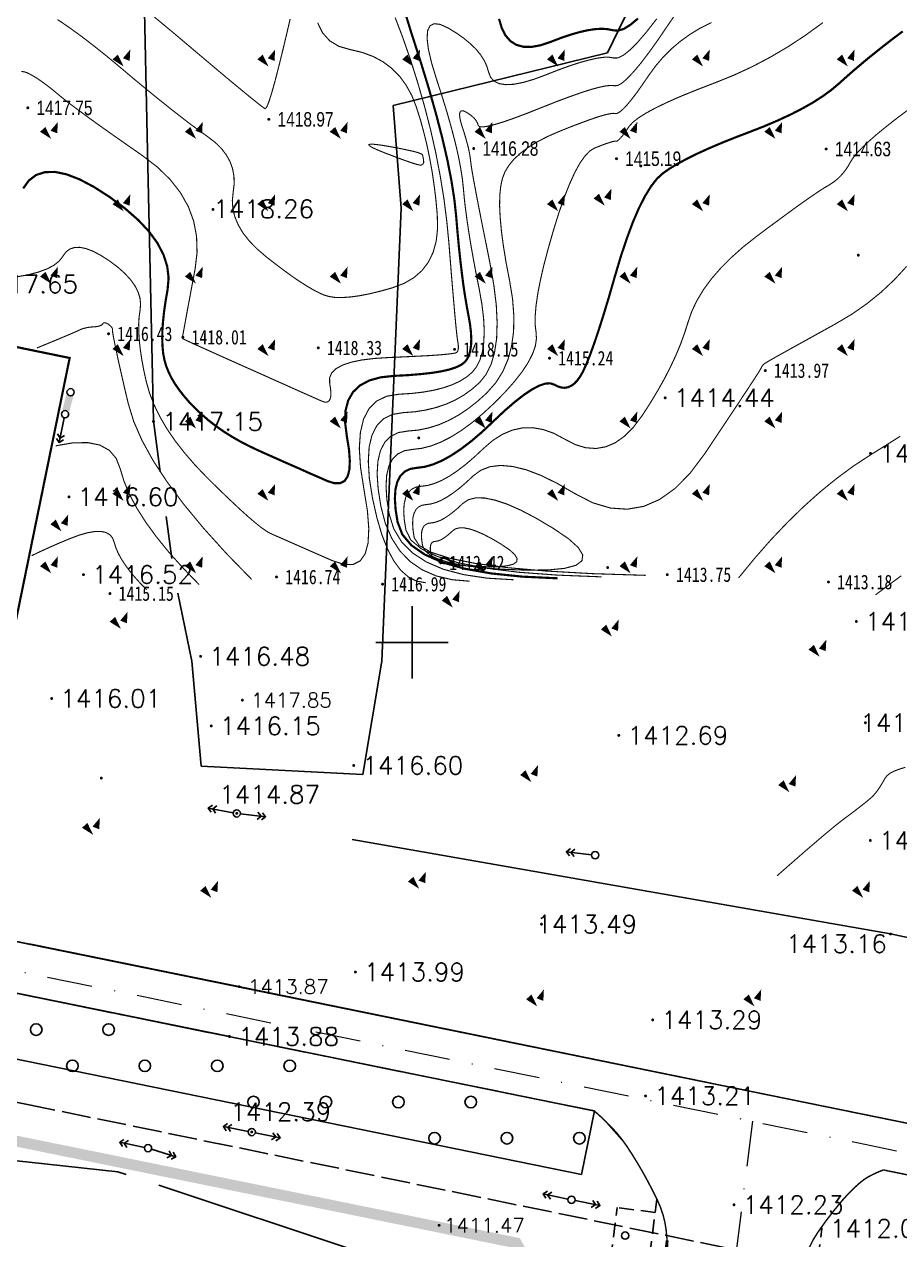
# Model space of a CAD drawing. Extents: x 496261 to 1768172, y 3738341 to 4579341.
# Drawn here: x 497146.5 to 497267.3, y 4379517.5 to 4379685.4 of the extents above; entities that cross this region are included whole.
import ezdxf
from ezdxf.enums import TextEntityAlignment as Align

# ---------------------------------------------------------------- set-up
doc = ezdxf.new("R2010")
doc.units = 0
doc.header["$MEASUREMENT"] = 0
for name, pattern in [('ACAD_ISO05W100', [34, 24, -3, 0.5, -3, 0.5, -3]), ('DASHDOT2', [0.5, 0.25, -0.125, 0, -0.125]), ('DIVIDE', [1.25, 0.5, -0.25, 0, -0.25, 0, -0.25]), ('X1', [5, 4, -1]), ('X5', [3, 2, -1])]:
    doc.linetypes.add(name, pattern=pattern)
doc.layers.get('0').update_dxf_attribs({"color": 8, "linetype": 'CONTINUOUS'})
for name, color, linetype in [('DGX', 8, 'CONTINUOUS'), ('DLSS', 8, 'CONTINUOUS'), ('DMTZ', 8, 'CONTINUOUS'), ('GCD', 8, 'CONTINUOUS'), ('GXYZ', 8, 'CONTINUOUS'), ('JMD', 8, 'CONTINUOUS'), ('lgcd', 8, 'CONTINUOUS'), ('TK', 8, 'CONTINUOUS'), ('ZBTZ', 8, 'CONTINUOUS'), ('用地红线', 1, 'DIVIDE')]:
    doc.layers.add(name, color=color, linetype=linetype)
doc.layers.add('道路红线', color=1, linetype='CONTINUOUS', lineweight=0)
doc.styles.add('HZ', font='', dxfattribs={"width": 0.8})
doc.styles.get("Standard").update_dxf_attribs({"font": 'rs.shx', "bigfont": 'hztxt.shx'})
doc.styles.add('SZTH', font='', dxfattribs={"width": 0.8, "height": 3})
doc.styles.get('HZ').set_extended_font_data('SimSun')
doc.styles.get('SZTH').set_extended_font_data('FZZhongDengXian-Z07S')
doc.linetypes.add('10411', pattern='A,2,[150,AAA.SHX,S=1,R=0,X=0,Y=1],2,[151,AAA.SHX,S=1,R=0,X=0,Y=3],1e-11', length=4)
doc.linetypes.add('1161', pattern='A,0,[149,AAA.SHX,S=0.1,R=0,X=0,Y=0],-1.6', length=1.6)
doc.linetypes.add('443', pattern='A,9.4,[169,AAA.SHX,S=1,R=0,X=0,Y=0.15],0.6', length=10)

# ---------------------------------------------------------------- blocks, each defined once
blk = doc.blocks.new('GC200')
at = {"linetype": 'Continuous', "const_width": 0.2, "flags": 128}
blk.add_lwpolyline([(-0.1, 0, 1), (0.1, 0, 1)], format="xyb", close=True, dxfattribs=at)
blk = doc.blocks.new('gc170')
at = {"linetype": 'Continuous'}
blk.add_circle((0, 0), 0.5, dxfattribs=at)
blk = doc.blocks.new('gc013a')
at = {"linetype": 'Continuous'}
blk.add_line((0.5, 0), (4, 0), dxfattribs=at)
at = {"linetype": 'Continuous', "flags": 128}
for points in [[(2.88, 0.5), (3.38, 0), (2.88, -0.5)], [(3.5, 0.5), (4, 0), (3.5, -0.5)]]:
    blk.add_lwpolyline(points, dxfattribs=at)
blk = doc.blocks.new('gc090')
for points in [[(1.07, 1.45, 0, 1, 0), (0.52, 0.05, 1, 1, 0)], [(-1.02, 0.41, 1, 0, 0), (0.15, -0.9, 0, 0, 0)]]:
    blk.add_lwpolyline(points, format="xyseb")
blk = doc.blocks.new('gc122')
blk.add_circle((0, 0), 0.8)

msp = doc.modelspace()

# ---------------------------------------------------------------- linework, layer by layer
at = {"layer": 'DGX', "color": 8, "linetype": 'Continuous'}
for points, const_width, elevation in [([(497146.31, 4379662.7), (497147.1, 4379663.81), (497148.1, 4379664.56), (497149.29, 4379664.95), (497150.69, 4379664.99), (497152.28, 4379664.66), (497154.08, 4379663.97), (497156.07, 4379662.92), (497158.27, 4379661.51), (497160.4, 4379659.92), (497162.21, 4379658.33), (497163.7, 4379656.74), (497164.86, 4379655.14), (497165.69, 4379653.54), (497166.2, 4379651.94), (497166.39, 4379650.34), (497166.25, 4379648.73), (497165.98, 4379647.18), (497165.77, 4379645.72), (497165.62, 4379644.36), (497165.53, 4379643.11), (497165.51, 4379641.95), (497165.55, 4379640.89), (497165.64, 4379639.93), (497165.8, 4379639.07), (497166.03, 4379638.25), (497166.35, 4379637.43), (497166.75, 4379636.6), (497167.24, 4379635.76), (497167.82, 4379634.92), (497168.48, 4379634.07), (497169.22, 4379633.21), (497170.06, 4379632.34), (497170.96, 4379631.49), (497171.91, 4379630.67), (497172.92, 4379629.89), (497173.99, 4379629.14), (497175.11, 4379628.43), (497176.28, 4379627.76), (497177.51, 4379627.12), (497178.8, 4379626.51), (497180.09, 4379625.93), (497181.36, 4379625.37), (497182.59, 4379624.82), (497183.8, 4379624.29), (497184.97, 4379623.77), (497186.11, 4379623.26), (497187.22, 4379622.78), (497188.3, 4379622.3), (497189.28, 4379621.99), (497190.07, 4379621.99), (497190.68, 4379622.3), (497191.1, 4379622.91), (497191.35, 4379623.84), (497191.41, 4379625.07), (497191.3, 4379626.62), (497191, 4379628.47), (497190.76, 4379630.36), (497190.82, 4379632.01), (497191.18, 4379633.41), (497191.85, 4379634.58), (497192.82, 4379635.5), (497194.09, 4379636.18), (497195.67, 4379636.62), (497197.54, 4379636.82), (497199.47, 4379636.92), (497201.19, 4379637.06), (497202.71, 4379637.23), (497204.02, 4379637.44), (497205.13, 4379637.69), (497206.03, 4379637.98), (497206.73, 4379638.31), (497207.23, 4379638.67), (497207.58, 4379639.11), (497207.85, 4379639.65), (497208.04, 4379640.31), (497208.15, 4379641.06), (497208.18, 4379641.93), (497208.13, 4379642.9), (497208, 4379643.98), (497207.79, 4379645.17), (497207.55, 4379646.47), (497207.31, 4379647.89), (497207.08, 4379649.42), (497206.87, 4379651.08), (497206.66, 4379652.85), (497206.46, 4379654.75), (497206.27, 4379656.76), (497206.09, 4379658.89), (497205.84, 4379661.21), (497205.44, 4379663.77), (497204.89, 4379666.59), (497204.18, 4379669.66), (497203.32, 4379672.98), (497202.31, 4379676.54), (497201.14, 4379680.36), (497199.83, 4379684.43), (497198.65, 4379688.28)], 0.3, 1417.5), ([(497201.88, 4379608.25), (497200.65, 4379608.46), (497199.51, 4379609.03), (497198.46, 4379609.95), (497197.5, 4379611.23), (497196.63, 4379612.87), (497195.84, 4379614.86), (497195.15, 4379617.22), (497194.54, 4379619.93), (497194.11, 4379622.64), (497193.96, 4379625), (497194.08, 4379627.01), (497194.48, 4379628.66), (497195.15, 4379629.96), (497196.09, 4379630.91), (497197.31, 4379631.5), (497198.8, 4379631.74), (497200.39, 4379631.86), (497201.9, 4379632.1), (497203.33, 4379632.45), (497204.69, 4379632.91), (497205.96, 4379633.48), (497207.16, 4379634.17), (497208.28, 4379634.98), (497209.32, 4379635.89), (497210.21, 4379637), (497210.91, 4379638.39), (497211.39, 4379640.04), (497211.68, 4379641.97), (497211.75, 4379644.17), (497211.63, 4379646.64), (497211.29, 4379649.38), (497210.76, 4379652.39), (497210.16, 4379655.37), (497209.63, 4379658.01), (497209.18, 4379660.29), (497208.81, 4379662.24), (497208.51, 4379663.84), (497208.29, 4379665.09), (497208.15, 4379666), (497208.08, 4379666.56), (497208.03, 4379666.97), (497207.96, 4379667.43), (497207.86, 4379667.93), (497207.74, 4379668.48), (497207.58, 4379669.07), (497207.4, 4379669.71), (497207.2, 4379670.39), (497206.96, 4379671.11), (497206.75, 4379671.8), (497206.62, 4379672.37), (497206.56, 4379672.82), (497206.59, 4379673.14), (497206.68, 4379673.35), (497206.86, 4379673.44), (497207.11, 4379673.41), (497207.44, 4379673.26), (497207.79, 4379673.04), (497208.1, 4379672.83), (497208.37, 4379672.6), (497208.61, 4379672.37), (497208.8, 4379672.14), (497208.95, 4379671.9), (497209.06, 4379671.66), (497209.13, 4379671.42), (497209.32, 4379671.24), (497209.76, 4379671.2), (497210.47, 4379671.3), (497211.43, 4379671.54), (497212.66, 4379671.91), (497214.15, 4379672.43), (497215.9, 4379673.09), (497217.91, 4379673.89), (497219.94, 4379674.69), (497221.75, 4379675.37), (497223.34, 4379675.93), (497224.7, 4379676.37), (497225.85, 4379676.68), (497226.77, 4379676.87), (497227.47, 4379676.94), (497227.95, 4379676.89), (497228.39, 4379676.92), (497228.97, 4379677.24), (497229.69, 4379677.86), (497230.55, 4379678.77), (497231.56, 4379679.97), (497232.7, 4379681.47), (497233.98, 4379683.26), (497235.4, 4379685.35), (497236.84, 4379687.45)], 0.15, 1416.5), ([(497145.27, 4379650.47), (497146.96, 4379650.77), (497148.41, 4379651.15), (497149.62, 4379651.6), (497150.58, 4379652.11), (497151.31, 4379652.7), (497151.8, 4379653.35), (497152.23, 4379653.94), (497152.76, 4379654.34), (497153.4, 4379654.55), (497154.14, 4379654.57), (497154.99, 4379654.4), (497155.95, 4379654.03), (497157.02, 4379653.47), (497158.19, 4379652.72), (497159.33, 4379651.87), (497160.29, 4379651.02), (497161.09, 4379650.16), (497161.71, 4379649.31), (497162.15, 4379648.46), (497162.43, 4379647.6), (497162.52, 4379646.75), (497162.45, 4379645.89), (497162.32, 4379644.99), (497162.26, 4379643.99), (497162.27, 4379642.9), (497162.34, 4379641.72), (497162.48, 4379640.44), (497162.69, 4379639.07), (497162.96, 4379637.61), (497163.3, 4379636.05), (497163.76, 4379634.44), (497164.39, 4379632.81), (497165.19, 4379631.17), (497166.15, 4379629.52), (497167.29, 4379627.85), (497168.6, 4379626.17), (497170.07, 4379624.47), (497171.71, 4379622.76), (497173.36, 4379621.13), (497174.85, 4379619.7), (497176.18, 4379618.45), (497177.35, 4379617.39), (497178.36, 4379616.53), (497179.21, 4379615.85), (497179.9, 4379615.37), (497180.43, 4379615.07), (497180.96, 4379614.83), (497181.65, 4379614.53), (497182.49, 4379614.16), (497183.49, 4379613.72), (497184.65, 4379613.21), (497185.96, 4379612.63), (497187.43, 4379611.99), (497189.05, 4379611.28), (497190.61, 4379610.78), (497191.88, 4379610.78), (497192.85, 4379611.27), (497193.53, 4379612.25), (497193.93, 4379613.73), (497194.03, 4379615.71), (497193.84, 4379618.18), (497193.36, 4379621.15), (497192.89, 4379624.16), (497192.72, 4379626.79), (497192.87, 4379629.02), (497193.31, 4379630.86), (497194.07, 4379632.3), (497195.13, 4379633.35), (497196.5, 4379634.01), (497198.17, 4379634.28), (497199.93, 4379634.39), (497201.55, 4379634.58), (497203.02, 4379634.84), (497204.35, 4379635.18), (497205.54, 4379635.59), (497206.59, 4379636.08), (497207.5, 4379636.64), (497208.27, 4379637.28), (497208.9, 4379638.06), (497209.38, 4379639.02), (497209.72, 4379640.17), (497209.91, 4379641.52), (497209.97, 4379643.05), (497209.88, 4379644.77), (497209.65, 4379646.68), (497209.28, 4379648.78), (497208.85, 4379650.92), (497208.47, 4379652.95), (497208.13, 4379654.86), (497207.84, 4379656.66), (497207.59, 4379658.34), (497207.38, 4379659.92), (497207.21, 4379661.38), (497207.09, 4379662.73), (497206.94, 4379664.09), (497206.7, 4379665.6), (497206.38, 4379667.26), (497205.96, 4379669.07), (497205.45, 4379671.02), (497204.86, 4379673.12), (497204.17, 4379675.37), (497203.39, 4379677.77), (497202.7, 4379680.04), (497202.26, 4379681.92), (497202.08, 4379683.4), (497202.15, 4379684.48), (497202.48, 4379685.17), (497203.06, 4379685.46), (497203.9, 4379685.36), (497204.99, 4379684.86), (497206.15, 4379684.15), (497207.17, 4379683.43), (497208.06, 4379682.69), (497208.83, 4379681.94), (497209.46, 4379681.17), (497209.96, 4379680.39), (497210.33, 4379679.59), (497210.57, 4379678.77), (497210.85, 4379678.05), (497211.34, 4379677.52), (497212.02, 4379677.18), (497212.92, 4379677.04), (497214.02, 4379677.09), (497215.32, 4379677.34), (497216.83, 4379677.78), (497218.54, 4379678.42), (497220.27, 4379679.1), (497221.85, 4379679.67), (497223.25, 4379680.12), (497224.5, 4379680.46), (497225.58, 4379680.7), (497226.5, 4379680.82), (497227.25, 4379680.82), (497227.85, 4379680.72), (497228.44, 4379680.73), (497229.19, 4379681.11), (497230.1, 4379681.83), (497231.17, 4379682.91), (497232.4, 4379684.35), (497233.79, 4379686.14)], 0.15, 1417), ([(497146.06, 4379678.86), (497146.48, 4379678.81), (497146.91, 4379678.66), (497147.35, 4379678.43), (497147.81, 4379678.17), (497148.31, 4379677.86), (497148.82, 4379677.51), (497149.37, 4379677.11), (497149.94, 4379676.68), (497150.54, 4379676.2), (497151.16, 4379675.68), (497151.9, 4379675.07), (497152.84, 4379674.34), (497153.99, 4379673.48), (497155.34, 4379672.49), (497156.89, 4379671.37), (497158.64, 4379670.13), (497160.6, 4379668.76), (497162.76, 4379667.25), (497164.86, 4379665.64), (497166.61, 4379663.93), (497168.03, 4379662.11), (497169.11, 4379660.2), (497169.85, 4379658.19), (497170.25, 4379656.09), (497170.32, 4379653.88), (497170.05, 4379651.58), (497169.63, 4379649.37), (497169.28, 4379647.45), (497168.97, 4379645.83), (497168.73, 4379644.49), (497168.54, 4379643.45), (497168.4, 4379642.71), (497168.32, 4379642.25), (497168.3, 4379642.08), (497168.3, 4379642.06), (497168.31, 4379642.05), (497168.32, 4379642.03), (497168.33, 4379642.01), (497168.35, 4379641.99), (497168.36, 4379641.97), (497168.38, 4379641.95), (497168.4, 4379641.93), (497168.55, 4379641.85), (497168.98, 4379641.65), (497169.67, 4379641.33), (497170.63, 4379640.89), (497171.86, 4379640.34), (497173.36, 4379639.66), (497175.13, 4379638.87), (497177.16, 4379637.96), (497179.23, 4379637.04), (497181.07, 4379636.21), (497182.69, 4379635.49), (497184.1, 4379634.86), (497185.29, 4379634.33), (497186.26, 4379633.9), (497187.02, 4379633.56), (497187.55, 4379633.33), (497187.94, 4379633.2), (497188.26, 4379633.2), (497188.5, 4379633.32), (497188.67, 4379633.57), (497188.77, 4379633.94), (497188.8, 4379634.44), (497188.75, 4379635.05), (497188.63, 4379635.8), (497188.62, 4379636.56), (497188.91, 4379637.23), (497189.5, 4379637.81), (497190.39, 4379638.3), (497191.57, 4379638.7), (497193.05, 4379639.01), (497194.83, 4379639.23), (497196.91, 4379639.36), (497199.01, 4379639.45), (497200.83, 4379639.54), (497202.39, 4379639.62), (497203.68, 4379639.71), (497204.71, 4379639.8), (497205.47, 4379639.89), (497205.96, 4379639.97), (497206.18, 4379640.06), (497206.26, 4379640.16), (497206.32, 4379640.29), (497206.37, 4379640.44), (497206.39, 4379640.61), (497206.4, 4379640.81), (497206.39, 4379641.03), (497206.36, 4379641.28), (497206.31, 4379641.55), (497206.24, 4379642.01), (497206.15, 4379642.82), (497206.03, 4379643.99), (497205.89, 4379645.5), (497205.73, 4379647.36), (497205.54, 4379649.58), (497205.33, 4379652.14), (497205.1, 4379655.06), (497204.8, 4379658.16), (497204.4, 4379661.29), (497203.89, 4379664.44), (497203.28, 4379667.61), (497202.56, 4379670.81), (497201.73, 4379674.03), (497200.8, 4379677.27), (497199.77, 4379680.53), (497198.7, 4379683.61), (497197.67, 4379686.3)], 0.15, 1418), ([(497151.06, 4379686.03), (497152.63, 4379684.96), (497154.29, 4379683.76), (497156.02, 4379682.44), (497157.83, 4379680.99), (497159.72, 4379679.42), (497161.6, 4379677.83), (497163.38, 4379676.36), (497165.05, 4379675), (497166.61, 4379673.75), (497168.07, 4379672.61), (497169.42, 4379671.57), (497170.67, 4379670.65), (497171.81, 4379669.84), (497172.82, 4379669.06), (497173.67, 4379668.23), (497174.35, 4379667.35), (497174.87, 4379666.42), (497175.22, 4379665.44), (497175.41, 4379664.41), (497175.44, 4379663.33), (497175.31, 4379662.2), (497175.19, 4379661.05), (497175.26, 4379659.9), (497175.54, 4379658.77), (497176.01, 4379657.65), (497176.67, 4379656.54), (497177.53, 4379655.45), (497178.59, 4379654.36), (497179.85, 4379653.28), (497181.16, 4379652.26), (497182.38, 4379651.34), (497183.51, 4379650.52), (497184.56, 4379649.81), (497185.52, 4379649.2), (497186.39, 4379648.69), (497187.18, 4379648.28), (497187.88, 4379647.97), (497188.6, 4379647.77), (497189.45, 4379647.65), (497190.43, 4379647.64), (497191.54, 4379647.72), (497192.79, 4379647.89), (497194.16, 4379648.16), (497195.67, 4379648.53), (497197.31, 4379648.99), (497198.9, 4379649.59), (497200.25, 4379650.38), (497201.37, 4379651.36), (497202.26, 4379652.53), (497202.92, 4379653.89), (497203.34, 4379655.44), (497203.53, 4379657.18), (497203.48, 4379659.11), (497203.3, 4379661.11), (497203.06, 4379663.06), (497202.78, 4379664.98), (497202.44, 4379666.86), (497202.06, 4379668.69), (497201.62, 4379670.48), (497201.14, 4379672.23), (497200.6, 4379673.94), (497199.97, 4379675.54), (497199.19, 4379676.96), (497198.27, 4379678.22), (497197.2, 4379679.29), (497195.99, 4379680.2), (497194.63, 4379680.93), (497193.13, 4379681.49), (497191.48, 4379681.88), (497189.91, 4379682.33), (497188.63, 4379683.1), (497187.65, 4379684.19), (497186.96, 4379685.59)], 0.15, 1418.5), ([(497164.31, 4379686.48), (497167.22, 4379684.06), (497170.01, 4379681.7), (497172.45, 4379679.64), (497174.53, 4379677.89), (497176.27, 4379676.45), (497177.65, 4379675.31), (497178.69, 4379674.48), (497179.37, 4379673.95), (497179.71, 4379673.72), (497179.92, 4379673.91), (497180.22, 4379674.63), (497180.62, 4379675.88), (497181.11, 4379677.64), (497181.7, 4379679.94), (497182.39, 4379682.76), (497183.17, 4379686.1)], 0.15, 1419), ([(497207.95, 4379608.46), (497205.51, 4379608.67), (497203.33, 4379609.19), (497201.41, 4379610.03), (497199.74, 4379611.17), (497198.34, 4379612.62), (497197.2, 4379614.38), (497196.31, 4379616.45), (497195.69, 4379618.84), (497195.32, 4379621.22), (497195.18, 4379623.29), (497195.29, 4379625.05), (497195.64, 4379626.5), (497196.23, 4379627.64), (497197.06, 4379628.47), (497198.12, 4379628.99), (497199.43, 4379629.2), (497200.85, 4379629.33), (497202.26, 4379629.62), (497203.65, 4379630.05), (497205.02, 4379630.64), (497206.38, 4379631.38), (497207.72, 4379632.27), (497209.05, 4379633.31), (497210.36, 4379634.5), (497211.55, 4379635.86), (497212.51, 4379637.37), (497213.24, 4379639.06), (497213.74, 4379640.91), (497214.02, 4379642.92), (497214.06, 4379645.1), (497213.88, 4379647.45), (497213.47, 4379649.96), (497212.99, 4379652.45), (497212.62, 4379654.73), (497212.34, 4379656.81), (497212.17, 4379658.68), (497212.09, 4379660.35), (497212.12, 4379661.8), (497212.25, 4379663.05), (497212.48, 4379664.1), (497212.84, 4379665.02), (497213.39, 4379665.92), (497214.11, 4379666.78), (497215.01, 4379667.6), (497216.08, 4379668.4), (497217.33, 4379669.17), (497218.76, 4379669.9), (497220.37, 4379670.6), (497221.97, 4379671.24), (497223.39, 4379671.78), (497224.62, 4379672.23), (497225.68, 4379672.59), (497226.55, 4379672.85), (497227.24, 4379673.01), (497227.74, 4379673.08), (497228.06, 4379673.06), (497228.33, 4379673.07), (497228.69, 4379673.28), (497229.14, 4379673.66), (497229.67, 4379674.22), (497230.29, 4379674.97), (497231, 4379675.9), (497231.79, 4379677.01), (497232.67, 4379678.3), (497233.64, 4379679.63), (497234.7, 4379680.87), (497235.85, 4379682.02), (497237.09, 4379683.06), (497238.41, 4379684.01), (497239.83, 4379684.87), (497241.34, 4379685.62)], 0.15, 1416), ([(497214.03, 4379608.66), (497210.37, 4379608.88), (497207.15, 4379609.36), (497204.35, 4379610.1), (497201.99, 4379611.11), (497200.06, 4379612.37), (497198.55, 4379613.9), (497197.48, 4379615.69), (497196.84, 4379617.74), (497196.52, 4379619.79), (497196.41, 4379621.57), (497196.5, 4379623.09), (497196.8, 4379624.34), (497197.3, 4379625.32), (497198.02, 4379626.03), (497198.94, 4379626.48), (497200.06, 4379626.66), (497201.32, 4379626.81), (497202.62, 4379627.14), (497203.96, 4379627.66), (497205.36, 4379628.37), (497206.8, 4379629.27), (497208.29, 4379630.36), (497209.82, 4379631.64), (497211.41, 4379633.11), (497212.9, 4379634.64), (497214.17, 4379636.07), (497215.22, 4379637.42), (497216.05, 4379638.69), (497216.65, 4379639.87), (497217.03, 4379640.96), (497217.18, 4379641.97), (497217.12, 4379642.89), (497217, 4379643.87), (497217, 4379645.08), (497217.12, 4379646.49), (497217.35, 4379648.13), (497217.71, 4379649.97), (497218.18, 4379652.04), (497218.78, 4379654.31), (497219.49, 4379656.81), (497220.25, 4379659.26), (497221, 4379661.43), (497221.74, 4379663.3), (497222.46, 4379664.88), (497223.16, 4379666.17), (497223.86, 4379667.16), (497224.53, 4379667.87), (497225.19, 4379668.28), (497225.81, 4379668.52), (497226.36, 4379668.73), (497226.84, 4379668.91), (497227.25, 4379669.04), (497227.58, 4379669.14), (497227.85, 4379669.21), (497228.04, 4379669.23), (497228.17, 4379669.22), (497228.27, 4379669.23), (497228.41, 4379669.31), (497228.58, 4379669.46), (497228.79, 4379669.68), (497229.03, 4379669.96), (497229.3, 4379670.32), (497229.61, 4379670.75), (497229.95, 4379671.25), (497230.45, 4379671.81), (497231.23, 4379672.43), (497232.29, 4379673.1), (497233.64, 4379673.83), (497235.27, 4379674.62), (497237.18, 4379675.46), (497239.37, 4379676.35), (497241.84, 4379677.3), (497244.44, 4379678.35), (497246.99, 4379679.53), (497249.49, 4379680.85), (497251.95, 4379682.3), (497254.36, 4379683.89), (497256.73, 4379685.61)], 0.15, 1415.5), ([(497212.01, 4379686.13), (497212.39, 4379684.86), (497212.91, 4379683.83), (497213.58, 4379683.06), (497214.4, 4379682.54), (497215.37, 4379682.27), (497216.49, 4379682.25), (497217.75, 4379682.48), (497219.17, 4379682.96), (497220.61, 4379683.51), (497221.94, 4379683.96), (497223.17, 4379684.31), (497224.29, 4379684.56), (497225.31, 4379684.71), (497226.23, 4379684.76), (497227.04, 4379684.7), (497227.74, 4379684.55), (497228.44, 4379684.5), (497229.26, 4379684.75), (497230.17, 4379685.32), (497231.2, 4379686.18)], 0.3, 1417.5), ([(497220.1, 4379608.86), (497215.23, 4379609.09), (497210.96, 4379609.53), (497207.3, 4379610.18), (497204.23, 4379611.05), (497201.77, 4379612.13), (497199.91, 4379613.42), (497198.65, 4379614.93), (497198, 4379616.65), (497197.73, 4379618.37), (497197.63, 4379619.86), (497197.71, 4379621.13), (497197.96, 4379622.17), (497198.38, 4379623), (497198.98, 4379623.6), (497199.75, 4379623.97), (497200.69, 4379624.12), (497201.76, 4379624.26), (497202.9, 4379624.59), (497204.11, 4379625.1), (497205.39, 4379625.81), (497206.75, 4379626.71), (497208.18, 4379627.8), (497209.68, 4379629.08), (497211.25, 4379630.56), (497212.79, 4379632.01), (497214.19, 4379633.22), (497215.45, 4379634.2), (497216.57, 4379634.95), (497217.56, 4379635.47), (497218.4, 4379635.75), (497219.1, 4379635.79), (497219.67, 4379635.6), (497220.15, 4379635.35), (497220.63, 4379635.21), (497221.09, 4379635.17), (497221.53, 4379635.25), (497221.96, 4379635.44), (497222.38, 4379635.73), (497222.78, 4379636.14), (497223.17, 4379636.66), (497223.58, 4379637.37), (497224.05, 4379638.39), (497224.57, 4379639.69), (497225.15, 4379641.29), (497225.79, 4379643.19), (497226.48, 4379645.38), (497227.23, 4379647.86), (497228.03, 4379650.64), (497228.86, 4379653.42), (497229.7, 4379655.92), (497230.52, 4379658.12), (497231.35, 4379660.04), (497232.18, 4379661.66), (497233, 4379663), (497233.82, 4379664.05), (497234.64, 4379664.8), (497235.54, 4379665.43), (497236.61, 4379666.08), (497237.85, 4379666.75), (497239.25, 4379667.45), (497240.82, 4379668.17), (497242.55, 4379668.91), (497244.45, 4379669.68), (497246.52, 4379670.47), (497248.59, 4379671.28), (497250.52, 4379672.1), (497252.3, 4379672.93), (497253.92, 4379673.76), (497255.4, 4379674.6), (497256.73, 4379675.46), (497257.91, 4379676.32), (497258.94, 4379677.19), (497259.91, 4379678.06), (497260.92, 4379678.95), (497261.97, 4379679.84), (497263.05, 4379680.74), (497264.17, 4379681.64), (497265.33, 4379682.56), (497266.52, 4379683.48), (497267.75, 4379684.4)], 0.3, 1415), ([(497226.17, 4379609.06), (497220.09, 4379609.3), (497214.78, 4379609.69), (497210.24, 4379610.26), (497206.48, 4379610.98), (497203.49, 4379611.88), (497201.27, 4379612.94), (497199.82, 4379614.16), (497199.15, 4379615.56), (497198.93, 4379616.94), (497198.85, 4379618.14), (497198.92, 4379619.17), (497199.12, 4379620.01), (497199.46, 4379620.67), (497199.94, 4379621.16), (497200.56, 4379621.46), (497201.32, 4379621.58), (497202.18, 4379621.69), (497203.1, 4379621.96), (497204.08, 4379622.37), (497205.11, 4379622.94), (497206.21, 4379623.67), (497207.36, 4379624.55), (497208.57, 4379625.58), (497209.84, 4379626.77), (497211.15, 4379627.9), (497212.49, 4379628.75), (497213.85, 4379629.33), (497215.24, 4379629.63), (497216.66, 4379629.66), (497218.1, 4379629.41), (497219.57, 4379628.89), (497221.06, 4379628.09), (497222.55, 4379627.32), (497223.99, 4379626.89), (497225.4, 4379626.79), (497226.75, 4379627.02), (497228.07, 4379627.59), (497229.34, 4379628.49), (497230.57, 4379629.73), (497231.75, 4379631.3), (497232.87, 4379633.03), (497233.89, 4379634.72), (497234.83, 4379636.39), (497235.67, 4379638.03), (497236.42, 4379639.63), (497237.08, 4379641.21), (497237.64, 4379642.76), (497238.12, 4379644.27), (497238.64, 4379645.77), (497239.36, 4379647.27), (497240.26, 4379648.76), (497241.36, 4379650.25), (497242.65, 4379651.73), (497244.13, 4379653.21), (497245.8, 4379654.69), (497247.67, 4379656.16), (497249.53, 4379657.55), (497251.22, 4379658.79), (497252.71, 4379659.89), (497254.03, 4379660.83), (497255.16, 4379661.62), (497256.11, 4379662.27), (497256.87, 4379662.76), (497257.45, 4379663.1), (497257.92, 4379663.39), (497258.37, 4379663.7), (497258.79, 4379664.06), (497259.18, 4379664.44), (497259.55, 4379664.86), (497259.89, 4379665.31), (497260.21, 4379665.79), (497260.5, 4379666.3), (497260.86, 4379666.88), (497261.4, 4379667.55), (497262.12, 4379668.31), (497263.01, 4379669.16), (497264.08, 4379670.1), (497265.33, 4379671.13), (497266.75, 4379672.25), (497268.35, 4379673.46)], 0.15, 1414.5), ([(497232.24, 4379609.27), (497224.95, 4379609.5), (497218.6, 4379609.86), (497213.19, 4379610.33), (497208.72, 4379610.92), (497205.2, 4379611.63), (497202.62, 4379612.46), (497200.99, 4379613.4), (497200.3, 4379614.46), (497200.14, 4379615.51), (497200.08, 4379616.43), (497200.12, 4379617.21), (497200.28, 4379617.85), (497200.54, 4379618.35), (497200.9, 4379618.72), (497201.38, 4379618.95), (497201.95, 4379619.04), (497202.61, 4379619.13), (497203.31, 4379619.33), (497204.05, 4379619.64), (497204.83, 4379620.08), (497205.66, 4379620.63), (497206.54, 4379621.3), (497207.46, 4379622.08), (497208.42, 4379622.99), (497209.51, 4379623.79), (497210.78, 4379624.28), (497212.25, 4379624.45), (497213.91, 4379624.3), (497215.76, 4379623.85), (497217.8, 4379623.07), (497220.03, 4379621.98), (497222.46, 4379620.57), (497224.95, 4379619.29), (497227.36, 4379618.57), (497229.7, 4379618.4), (497231.97, 4379618.79), (497234.17, 4379619.74), (497236.3, 4379621.26), (497238.35, 4379623.32), (497240.33, 4379625.95), (497242.16, 4379628.68), (497243.74, 4379631.06), (497245.09, 4379633.09), (497246.19, 4379634.76), (497247.05, 4379636.07), (497247.68, 4379637.04), (497248.06, 4379637.65), (497248.2, 4379637.9), (497248.23, 4379637.98), (497248.27, 4379638.06), (497248.32, 4379638.14), (497248.38, 4379638.22), (497248.44, 4379638.3), (497248.52, 4379638.38), (497248.61, 4379638.46), (497248.71, 4379638.53), (497248.95, 4379638.69), (497249.47, 4379638.99), (497250.27, 4379639.45), (497251.35, 4379640.05), (497252.71, 4379640.81), (497254.34, 4379641.71), (497256.25, 4379642.77), (497258.44, 4379643.98), (497260.7, 4379645.32), (497262.81, 4379646.79), (497264.78, 4379648.39), (497266.6, 4379650.1), (497268.29, 4379651.94)], 0.15, 1414), ([(497245.09, 4379608.92), (497247.31, 4379611.63), (497249.55, 4379614.18), (497251.81, 4379616.56), (497254.07, 4379618.76), (497256.35, 4379620.8), (497258.64, 4379622.66), (497260.94, 4379624.36), (497263.26, 4379625.88), (497265.46, 4379627.25), (497267.41, 4379628.48)], 0.15, 1413.5), ([(497263.97, 4379606.56), (497267.55, 4379609.22)], 0.15, 1413), ([(497268.11, 4379582.75), (497267.26, 4379582.5), (497266.55, 4379582.22), (497265.98, 4379581.92), (497265.56, 4379581.58), (497265.29, 4379581.22), (497265.09, 4379580.86), (497264.89, 4379580.52), (497264.7, 4379580.2), (497264.5, 4379579.9), (497264.32, 4379579.62), (497264.13, 4379579.37), (497263.95, 4379579.14), (497263.77, 4379578.93), (497263.55, 4379578.71), (497263.24, 4379578.43), (497262.84, 4379578.09), (497262.36, 4379577.7), (497261.78, 4379577.25), (497261.12, 4379576.74), (497260.38, 4379576.18), (497259.54, 4379575.56), (497258.37, 4379574.64), (497256.62, 4379573.18), (497254.29, 4379571.18), (497251.37, 4379568.63), (497250.39, 4379567.77)], 0.15, 1412)]:
    msp.add_lwpolyline(points, dxfattribs=dict(at, const_width=const_width, elevation=elevation))
at = {"layer": 'DGX', "color": 8, "linetype": 'Continuous', "flags": 128}
for points, const_width in [([(497196.5, 4379668.56), (497195.44, 4379668.73), (497194.68, 4379668.81), (497194.21, 4379668.82), (497194.03, 4379668.74), (497194.15, 4379668.58), (497194.56, 4379668.33), (497195.27, 4379668.01), (497196.27, 4379667.6), (497197.36, 4379667.19), (497198.31, 4379666.83), (497199.13, 4379666.53), (497199.82, 4379666.29), (497200.37, 4379666.11), (497200.8, 4379665.99), (497201.09, 4379665.93), (497201.25, 4379665.93), (497201.34, 4379665.96), (497201.42, 4379666.01), (497201.48, 4379666.06), (497201.53, 4379666.13), (497201.57, 4379666.21), (497201.6, 4379666.29), (497201.61, 4379666.39), (497201.6, 4379666.5), (497201.59, 4379666.61), (497201.58, 4379666.72), (497201.56, 4379666.83), (497201.54, 4379666.94), (497201.52, 4379667.04), (497201.5, 4379667.14), (497201.47, 4379667.24), (497201.44, 4379667.34), (497201.34, 4379667.44), (497201.08, 4379667.56), (497200.69, 4379667.69), (497200.14, 4379667.84), (497199.45, 4379667.99), (497198.61, 4379668.17), (497197.63, 4379668.36)], 0.15), ([(497202.58, 4379616.5), (497202.19, 4379616.44), (497201.87, 4379616.28), (497201.61, 4379616.03), (497201.44, 4379615.69), (497201.33, 4379615.25), (497201.3, 4379614.71), (497201.34, 4379614.09), (497201.45, 4379613.37), (497201.81, 4379612.65), (497202.57, 4379612.01), (497203.73, 4379611.46), (497205.31, 4379610.99), (497207.29, 4379610.61), (497209.68, 4379610.32), (497212.48, 4379610.11), (497215.68, 4379609.99), (497218.73, 4379610.01), (497221.04, 4379610.23), (497222.61, 4379610.65), (497223.46, 4379611.27), (497223.57, 4379612.09), (497222.95, 4379613.11), (497221.6, 4379614.33), (497219.51, 4379615.75), (497217.17, 4379617.14), (497215.06, 4379618.25), (497213.16, 4379619.09), (497211.49, 4379619.65), (497210.03, 4379619.95), (497208.8, 4379619.97), (497207.8, 4379619.72), (497207.01, 4379619.2), (497206.35, 4379618.58), (497205.72, 4379618.05), (497205.12, 4379617.59), (497204.55, 4379617.21), (497204.02, 4379616.91), (497203.51, 4379616.7), (497203.03, 4379616.56)], 0.15), ([(497203.21, 4379613.96), (497203, 4379613.93), (497202.83, 4379613.84), (497202.69, 4379613.71), (497202.6, 4379613.52), (497202.54, 4379613.29), (497202.52, 4379613), (497202.54, 4379612.66), (497202.61, 4379612.28), (497202.8, 4379611.89), (497203.2, 4379611.54), (497203.83, 4379611.25), (497204.68, 4379611), (497205.75, 4379610.79), (497207.04, 4379610.63), (497208.54, 4379610.52), (497210.27, 4379610.46), (497211.9, 4379610.47), (497213.15, 4379610.59), (497214, 4379610.81), (497214.45, 4379611.15), (497214.51, 4379611.59), (497214.18, 4379612.14), (497213.45, 4379612.8), (497212.33, 4379613.56), (497211.07, 4379614.3), (497209.93, 4379614.9), (497208.91, 4379615.35), (497208.01, 4379615.66), (497207.22, 4379615.82), (497206.56, 4379615.83), (497206.02, 4379615.7), (497205.6, 4379615.41), (497205.24, 4379615.08), (497204.9, 4379614.79), (497204.58, 4379614.55), (497204.27, 4379614.34), (497203.99, 4379614.18), (497203.71, 4379614.07), (497203.45, 4379613.99)], 0.15), ([(497203.84, 4379611.42), (497203.81, 4379611.42), (497203.79, 4379611.41), (497203.77, 4379611.39), (497203.76, 4379611.36), (497203.75, 4379611.33), (497203.75, 4379611.29), (497203.75, 4379611.24), (497203.76, 4379611.18), (497203.78, 4379611.13), (497203.84, 4379611.08), (497203.93, 4379611.04), (497204.05, 4379611), (497204.21, 4379610.97), (497204.39, 4379610.95), (497204.6, 4379610.93), (497204.85, 4379610.92), (497205.08, 4379610.93), (497205.26, 4379610.94), (497205.38, 4379610.97), (497205.44, 4379611.02), (497205.45, 4379611.08), (497205.41, 4379611.16), (497205.3, 4379611.26), (497205.14, 4379611.37), (497204.96, 4379611.47), (497204.8, 4379611.56), (497204.65, 4379611.62), (497204.53, 4379611.66), (497204.42, 4379611.69), (497204.32, 4379611.69), (497204.24, 4379611.67), (497204.18, 4379611.63), (497204.13, 4379611.58), (497204.08, 4379611.54), (497204.04, 4379611.51), (497204, 4379611.48), (497203.95, 4379611.45), (497203.92, 4379611.44), (497203.88, 4379611.43)], 0.3)]:
    msp.add_lwpolyline(points, close=True, dxfattribs=dict(at, const_width=const_width))
at = {"layer": 'DGX', "color": 8, "linetype": 'Continuous', "const_width": 0.15}
for points in [[(497148.21, 4379640.67), (497148.67, 4379640.86), (497150.82, 4379641.75), (497152.42, 4379642.42), (497153.47, 4379642.87), (497153.95, 4379643.09), (497154.16, 4379643.19), (497154.38, 4379643.28), (497154.62, 4379643.36), (497154.86, 4379643.42), (497155.12, 4379643.48), (497155.38, 4379643.53), (497155.66, 4379643.56), (497155.94, 4379643.58), (497156.22, 4379643.6), (497156.46, 4379643.63), (497156.68, 4379643.67), (497156.86, 4379643.72), (497157.02, 4379643.78), (497157.14, 4379643.84), (497157.23, 4379643.92), (497157.3, 4379644), (497157.35, 4379644.08), (497157.42, 4379644.13), (497157.5, 4379644.15), (497157.59, 4379644.16), (497157.7, 4379644.13), (497157.82, 4379644.09), (497157.96, 4379644.02), (497158.11, 4379643.92), (497158.25, 4379643.81), (497158.38, 4379643.7), (497158.48, 4379643.59), (497158.56, 4379643.49), (497158.61, 4379643.38), (497158.65, 4379643.27), (497158.66, 4379643.16), (497158.65, 4379643.05), (497158.67, 4379642.8), (497158.76, 4379642.26), (497158.92, 4379641.44), (497159.15, 4379640.33), (497159.45, 4379638.93), (497159.83, 4379637.25), (497160.28, 4379635.28), (497160.81, 4379633.03), (497161.56, 4379630.56), (497162.71, 4379627.92), (497164.25, 4379625.12), (497166.19, 4379622.16), (497168.52, 4379619.04), (497171.24, 4379615.75), (497174.35, 4379612.31), (497177.86, 4379608.7)], [(497150.81, 4379627.16), (497153.19, 4379627.57), (497155.23, 4379627.6), (497156.9, 4379627.26), (497158.21, 4379626.53), (497159.15, 4379625.43), (497159.72, 4379623.95), (497160.24, 4379622.24), (497160.99, 4379620.44), (497161.99, 4379618.57), (497163.23, 4379616.61), (497164.71, 4379614.58), (497166.43, 4379612.46), (497168.4, 4379610.26), (497170.61, 4379607.98)], [(497147.48, 4379611.99), (497148.64, 4379612.54), (497150.02, 4379613.17), (497151.39, 4379613.77), (497152.76, 4379614.34), (497154.06, 4379614.83), (497155.2, 4379615.15), (497156.19, 4379615.32), (497157.03, 4379615.34), (497157.72, 4379615.19), (497158.26, 4379614.9), (497158.65, 4379614.44), (497158.88, 4379613.83), (497159.09, 4379613.13), (497159.4, 4379612.39), (497159.81, 4379611.62), (497160.33, 4379610.81), (497160.94, 4379609.97), (497161.65, 4379609.1), (497162.46, 4379608.2), (497163.37, 4379607.26)]]:
    msp.add_lwpolyline(points, dxfattribs=at)
at = {"layer": 'DLSS', "linetype": 'Continuous', "flags": 128}
for points, const_width, elevation in [([(497245.58, 4379538.24), (497000, 4379588.35)], 0.2, 1380.78), ([(497000, 4379581.18), (497225.18, 4379535.29)], 0.2, 1391.91), ([(497187.51, 4379135.59), (497235.23, 4379517.42)], 0.4, -23.72)]:
    msp.add_lwpolyline(points, dxfattribs=dict(at, const_width=const_width, elevation=elevation))
at = {"layer": 'DLSS', "color": 8, "linetype": 'Continuous', "const_width": 0.2, "flags": 128}
for points in [[(497000, 4379581.18), (497147.15, 4379551.21)], [(497147.15, 4379558.34), (497114.77, 4379564.96)], [(497176.15, 4379552.46), (497147.15, 4379558.37)], [(497147.15, 4379551.21), (497174.8, 4379545.58)]]:
    msp.add_lwpolyline(points, dxfattribs=at)
for points, elevation in [([(497176.15, 4379552.46), (497176.24, 4379552.44)], 1414.91), ([(497240.67, 4379539.25), (497176.24, 4379552.44)], 1404.51), ([(497183.91, 4379543.7), (497225.18, 4379535.29)], 1415.63), ([(497289.54, 4379529.28), (497245.58, 4379538.24)], 1404.51), ([(497265.07, 4379527.15), (497322.13, 4379515.51)], 1415.63)]:
    msp.add_lwpolyline(points, dxfattribs=dict(at, elevation=elevation))
at = {"layer": 'DLSS', "color": 8, "linetype": 'Continuous'}
for points in [[(497225.18, 4379535.29, 0.2, 0.2, -0.020197), (497227.48, 4379533.11, 0.2, 0.2, -0.046426), (497229.64, 4379530.44, 0.2, 0.2, -0.017807), (497231.78, 4379526.98, 0.2, 0.2, -0.016255), (497233.85, 4379523.03, 0.2, 0.2, -0.081406), (497235.08, 4379518.91, 0.2, 0.2, -0.054237), (497235.2, 4379512.47, 0.2, 0.2, 0)], [(497265.07, 4379527.15, 0.2, 0.2, 0.019969), (497263.48, 4379526.45, 0.2, 0.2, 0.06238), (497261.93, 4379525.45, 0.2, 0.2, 0.040855), (497259.39, 4379522.92, 0.2, 0.2, 0.026592), (497256.04, 4379518.55, 0.2, 0.2, 0.066247), (497254.37, 4379515.24, 0.2, 0.2, 0.046113), (497253.09, 4379510.09, 0.2, 0.2, 0)]]:
    msp.add_lwpolyline(points, format="xyseb", dxfattribs=at)
at = {"layer": 'DLSS', "linetype": 'Continuous'}
msp.add_lwpolyline([(497225.18, 4379535.29, 0.2, 0.2, -0.020197), (497227.48, 4379533.11, 0.2, 0.2, -0.046426), (497229.64, 4379530.44, 0.2, 0.2, -0.017807), (497231.78, 4379526.98, 0.2, 0.2, -0.016255), (497233.85, 4379523.03, 0.2, 0.2, -0.081406), (497235.08, 4379518.91, 0.2, 0.2, -0.054237), (497235.2, 4379512.47, 0.2, 0.2, 0)], format="xyseb", dxfattribs=at)
at = {"layer": 'DLSS', "color": 8, "linetype": 'X5', "flags": 128}
for points, elevation in [([(497232.45, 4379512.35), (497233.81, 4379523.12)], 1401), ([(497233.58, 4379521.28), (497228.32, 4379521.94)], 1401), ([(497254.2, 4379500), (497256.59, 4379519.04)], 1401.06)]:
    msp.add_lwpolyline(points, dxfattribs=dict(at, elevation=elevation))
msp.add_lwpolyline([(497225.58, 4379500), (497228.32, 4379521.94)], dxfattribs=at)
at = {"layer": 'DMTZ', "color": 8, "linetype": '10411', "flags": 128}
for points in [[(497165.23, 4379623.57), (497164.3, 4379630.62), (497163.47, 4379667.9), (497162.68, 4379704.3)], [(497238.09, 4379704.3), (497226.97, 4379681.42), (497197.41, 4379674.14), (497198.49, 4379660)], [(497166.82, 4379611.58), (497166.05, 4379617.41)], [(497169.62, 4379597.43), (497167.66, 4379606.8)], [(497193.22, 4379581.75), (497170.89, 4379582.93), (497169.62, 4379597.43)]]:
    msp.add_lwpolyline(points, dxfattribs=at)
at = {"layer": 'DMTZ', "color": 8, "linetype": '10411'}
for points in [[(497198.49, 4379660), (497195.82, 4379597.43)], [(497195.82, 4379597.43), (497193.22, 4379581.75)]]:
    msp.add_lwpolyline(points, dxfattribs=at)
at = {"layer": 'DMTZ', "color": 8, "linetype": '10411', "flags": 128}
for points, elevation in [([(497191.74, 4379572.78), (497233.75, 4379565.41)], 1414), ([(497233.75, 4379565.41), (497266.06, 4379559.74), (497322.13, 4379547.75)], 1414), ([(497147.15, 4379528.2), (497109.81, 4379532.17), (497103.7, 4379532.37), (497091.19, 4379535.86), (497088.63, 4379542.21), (497074.31, 4379544.99)], 1415.41), ([(497160.54, 4379526.52), (497159.4, 4379526.9), (497147.15, 4379528.2)], 1415.41), ([(497211.54, 4379510.73), (497192.69, 4379515.83), (497165.04, 4379525.03)], 1415.41)]:
    msp.add_lwpolyline(points, dxfattribs=dict(at, elevation=elevation))
at = {"layer": 'GXYZ', "color": 8, "linetype": 'Continuous', "const_width": 1, "flags": 128}
msp.add_lwpolyline([(497152.74, 4379634.07), (497152.21, 4379632.01)], dxfattribs=at)
at = {"layer": 'GXYZ', "color": 8, "linetype": 'X1', "elevation": 1403.85, "flags": 128}
for points in [[(497147.15, 4379536.14), (497109.31, 4379543.9)], [(497322.13, 4379500.23), (497147.15, 4379536.14)]]:
    msp.add_lwpolyline(points, dxfattribs=at)
at = {"layer": 'JMD', "color": 8, "linetype": '443', "const_width": 0.3, "flags": 128}
msp.add_lwpolyline([(497142.6, 4379589.74), (497142.61, 4379589.82), (497152.73, 4379639.29), (497103.15, 4379649.5), (497095.63, 4379612.97)], dxfattribs=at)
at = {"layer": 'lgcd', "color": 8, "linetype": 'Continuous', "const_width": 0.2, "flags": 128}
for points, elevation in [([(497172.42, 4379659.81, 1), (497172.62, 4379659.81, 1)], 1415.67), ([(497200.83, 4379628.25, 1), (497201.03, 4379628.25, 1)], 1417.78), ([(497262.5, 4379588.91, 1), (497262.7, 4379588.91, 1)], 1415.67), ([(497157, 4379581.27, 1), (497157.2, 4379581.27, 1)], 1416.06), ([(497175.7, 4379576.39, 1), (497175.9, 4379576.39, 1)], 1414.87), ([(497217.77, 4379561.09, 1), (497217.97, 4379561.09, 1)], 1415.67), ([(497174.7, 4379545.58, 1), (497174.9, 4379545.58, 1)], 1413.88), ([(497177.77, 4379532.38, 1), (497177.97, 4379532.38, 1)], 1412.39)]:
    msp.add_lwpolyline(points, format="xyb", close=True, dxfattribs=dict(at, elevation=elevation))
for points in [[(497192.08, 4379554.48, 1), (497192.28, 4379554.48, 1)], [(497233.13, 4379547.87, 1), (497233.33, 4379547.87, 1)], [(497232.14, 4379537.37, 1), (497232.34, 4379537.37, 1)], [(497244.36, 4379522.33, 1), (497244.56, 4379522.33, 1)]]:
    msp.add_lwpolyline(points, format="xyb", close=True, dxfattribs=at)
at = {"layer": 'TK', "color": 8, "linetype": 'Continuous'}
for p, q in [((497200, 4379595), (497200, 4379605)), ((497195, 4379600), (497205, 4379600))]:
    msp.add_line(p, q, dxfattribs=at)
at = {"layer": 'ZBTZ', "color": 8, "linetype": '1161', "elevation": 1396.26, "flags": 128}
msp.add_lwpolyline([(497223.39, 4379526.53), (497000, 4379572.13)], dxfattribs=at)
at = {"layer": 'ZBTZ', "color": 8, "linetype": '1161', "flags": 128}
msp.add_lwpolyline([(497225.18, 4379535.29), (497223.39, 4379526.53)], dxfattribs=at)
at = {"layer": '用地红线', "color": 1, "linetype": 'ACAD_ISO05W100', "ltscale": 0.4}
for p, q in [((497225.18, 4379535.29, 1400.7), (496703.15, 4379641.63, 1400.7)), ((497226.87, 4379533.72, 1400.7), (497225.18, 4379535.29, 1400.7)), ((497229.34, 4379530.89, 1400.7), (497226.87, 4379533.72, 1400.7))]:
    msp.add_line(p, q, dxfattribs=at)
at = {"layer": '用地红线', "color": 1, "linetype": 'DIVIDE', "ltscale": 15, "const_width": 1.5, "elevation": 1400.7}
msp.add_lwpolyline([(497214.38, 4379517.07), (496699.16, 4379622.03), (496480.56, 4379666.65), (496441.99, 4379232.97), (497169.2, 4379149.49), (497215.28, 4379514.34), (497215.3, 4379514.78), (497215.3, 4379515.31), (497214.62, 4379516.67)], close=True, dxfattribs=at)
at = {"layer": '用地红线', "color": 4, "linetype": 'DIVIDE', "ltscale": 15, "const_width": 1.5, "elevation": 1400.7}
msp.add_lwpolyline([(496626.06, 4379636.95), (497214.38, 4379517.07), (497215.3, 4379515.31), (497205, 4379432.95), (496609.16, 4379501.35), (496626.06, 4379636.95)], close=True, dxfattribs=at)
at = {"layer": '道路红线', "linetype": 'DASHDOT2', "ltscale": 25}
for p, q in [((496285.59, 4379730.6, 1393.21), (497320.49, 4379518.84, 1393.27)), ((497247, 4379533.88, -23.72), (497175.66, 4378969.16, -23.72))]:
    msp.add_line(p, q, dxfattribs=at)

# ---------------------------------------------------------------- block references
at = {"layer": 'DMTZ', "color": 8, "linetype": 'Continuous'}
for p in [(497226.46, 4379661.23), (497151.46, 4379616.23), (497205.49, 4379605.7), (497159.65, 4379602.78), (497227.46, 4379601.71), (497256.13, 4379598.93), (497216.32, 4379581.61), (497251.95, 4379580.22), (497155.83, 4379574.33), (497200.83, 4379566.89), (497172.14, 4379565.63), (497262.14, 4379565.63), (497217.14, 4379550.63), (497247.14, 4379550.63)]:
    msp.add_blockref('gc090', p, dxfattribs=at)
at = {"layer": 'GCD', "color": 8, "linetype": 'Continuous'}
ref = msp.add_blockref('GC200', (497146.95, 4379673.84, 1417.75), dxfattribs=at)
ref.add_attrib('height', '1417.75', dxfattribs={"linetype": 'Continuous', "height": 2, "style": 'SZTH', "width": 0.8}).set_placement((497148.15, 4379673.84, 1417.75), align=Align.MIDDLE_LEFT)
ref = msp.add_blockref('GC200', (497180.23, 4379672.25, 1418.96), dxfattribs=at)
ref.add_attrib('height', '1418.97', dxfattribs={"linetype": 'Continuous', "height": 2, "style": 'SZTH', "width": 0.8}).set_placement((497181.43, 4379672.25, 1418.96), align=Align.MIDDLE_LEFT)
ref = msp.add_blockref('GC200', (497208.51, 4379668.22, 1416.28), dxfattribs=at)
ref.add_attrib('height', '1416.28', dxfattribs={"linetype": 'Continuous', "height": 2, "style": 'SZTH', "width": 0.8}).set_placement((497209.71, 4379668.22, 1416.28), align=Align.MIDDLE_LEFT)
ref = msp.add_blockref('GC200', (497257.18, 4379668.15, 1414.63), dxfattribs=at)
ref.add_attrib('height', '1414.63', dxfattribs={"linetype": 'Continuous', "height": 2, "style": 'SZTH', "width": 0.8}).set_placement((497258.39, 4379668.15, 1414.63), align=Align.MIDDLE_LEFT)
ref = msp.add_blockref('GC200', (497228.23, 4379666.81, 1415.18), dxfattribs=at)
ref.add_attrib('height', '1415.19', dxfattribs={"linetype": 'Continuous', "height": 2, "style": 'SZTH', "width": 0.8}).set_placement((497229.43, 4379666.81, 1415.18), align=Align.MIDDLE_LEFT)
for p in [(497231.59, 4379665.81, 1414.7), (497261.62, 4379653.49), (497234.95, 4379633.78, 1414.7), (497164.3, 4379630.52, 1417.15), (497263.3, 4379626.11), (497152.63, 4379620.1, 1416.6), (497227.01, 4379610.34, 1414.7), (497154.63, 4379609.37, 1416.52), (497261.35, 4379602.9, 1412.83), (497170.81, 4379598.08, 1416.48), (497150.24, 4379592.26, 1416.01), (497172.28, 4379588.47, 1416.15), (497228.55, 4379587.16, 1412.69), (497191.95, 4379583.01, 1416.6), (497263.28, 4379572.66, 1411.87), (497266.06, 4379559.74, 1413.16), (497256.49, 4379519.06, 1412.04)]:
    msp.add_blockref('GC200', p, dxfattribs=at)
ref = msp.add_blockref('GC200', (497158.1, 4379642.63, 1416.43), dxfattribs=at)
ref.add_attrib('height', '1416.43', dxfattribs={"linetype": 'Continuous', "height": 2, "style": 'HZ', "width": 0.8}).set_placement((497159.3, 4379642.63, 1416.43), align=Align.MIDDLE_LEFT)
ref = msp.add_blockref('GC200', (497168.36, 4379642.16, 1418.01), dxfattribs=at)
ref.add_attrib('height', '1418.01', dxfattribs={"linetype": 'Continuous', "height": 2, "style": 'HZ', "width": 0.8}).set_placement((497169.56, 4379642.16, 1418.01), align=Align.MIDDLE_LEFT)
ref = msp.add_blockref('GC200', (497187.05, 4379640.69, 1418.33), dxfattribs=at)
ref.add_attrib('height', '1418.33', dxfattribs={"linetype": 'Continuous', "height": 2, "style": 'HZ', "width": 0.8}).set_placement((497188.25, 4379640.69, 1418.33), align=Align.MIDDLE_LEFT)
ref = msp.add_blockref('GC200', (497205.87, 4379640.48, 1418.15), dxfattribs=at)
ref.add_attrib('height', '1418.15', dxfattribs={"linetype": 'Continuous', "height": 2, "style": 'HZ', "width": 0.8}).set_placement((497207.07, 4379640.48, 1418.15), align=Align.MIDDLE_LEFT)
ref = msp.add_blockref('GC200', (497218.98, 4379639.27, 1415.24), dxfattribs=at)
ref.add_attrib('height', '1415.24', dxfattribs={"linetype": 'Continuous', "height": 2, "style": 'HZ', "width": 0.8}).set_placement((497220.18, 4379639.27, 1415.24), align=Align.MIDDLE_LEFT)
ref = msp.add_blockref('GC200', (497248.77, 4379637.55, 1413.97), dxfattribs=at)
ref.add_attrib('height', '1413.97', dxfattribs={"linetype": 'Continuous', "height": 2, "style": 'HZ', "width": 0.8}).set_placement((497249.97, 4379637.55, 1413.97), align=Align.MIDDLE_LEFT)
ref = msp.add_blockref('GC200', (497203.95, 4379611, 1412.42), dxfattribs=at)
ref.add_attrib('height', '1412.42', dxfattribs={"linetype": 'Continuous', "height": 2, "style": 'HZ', "width": 0.8}).set_placement((497205.15, 4379611, 1412.42), align=Align.MIDDLE_LEFT)
ref = msp.add_blockref('GC200', (497181.29, 4379609.05, 1416.74), dxfattribs=at)
ref.add_attrib('height', '1416.74', dxfattribs={"linetype": 'Continuous', "height": 2, "style": 'HZ', "width": 0.8}).set_placement((497182.49, 4379609.05, 1416.74), align=Align.MIDDLE_LEFT)
ref = msp.add_blockref('GC200', (497235.24, 4379609.37, 1413.75), dxfattribs=at)
ref.add_attrib('height', '1413.75', dxfattribs={"linetype": 'Continuous', "height": 2, "style": 'HZ', "width": 0.8}).set_placement((497236.45, 4379609.37, 1413.75), align=Align.MIDDLE_LEFT)
ref = msp.add_blockref('GC200', (497195.93, 4379608.05, 1416.99), dxfattribs=at)
ref.add_attrib('height', '1416.99', dxfattribs={"linetype": 'Continuous', "height": 2, "style": 'HZ', "width": 0.8}).set_placement((497197.13, 4379608.05, 1416.99), align=Align.MIDDLE_LEFT)
ref = msp.add_blockref('GC200', (497257.49, 4379608.35, 1413.18), dxfattribs=at)
ref.add_attrib('height', '1413.18', dxfattribs={"linetype": 'Continuous', "height": 2, "style": 'HZ', "width": 0.8}).set_placement((497258.69, 4379608.35, 1413.18), align=Align.MIDDLE_LEFT)
ref = msp.add_blockref('GC200', (497158.29, 4379606.75, 1415.15), dxfattribs=at)
ref.add_attrib('height', '1415.15', dxfattribs={"linetype": 'Continuous', "height": 2, "style": 'HZ', "width": 0.8}).set_placement((497159.49, 4379606.75, 1415.15), align=Align.MIDDLE_LEFT)
at = {"layer": 'GXYZ', "color": 8, "linetype": 'Continuous'}
for p in [(497152.86, 4379634.56), (497152.09, 4379631.52), (497152.09, 4379631.52), (497175.8, 4379576.39), (497225.29, 4379570.62), (497177.87, 4379532.38), (497177.87, 4379532.38), (497177.87, 4379532.38), (497163.55, 4379530.16), (497163.55, 4379530.16), (497222.02, 4379523.03)]:
    msp.add_blockref('gc170', p, dxfattribs=at)
for p, rotation in [((497152.09, 4379631.52), 258.6083181492492), ((497175.8, 4379576.39), 169.2495854553079), ((497175.8, 4379576.39), 353.3451180799907), ((497225.29, 4379570.62), 173.3451180799907), ((497177.87, 4379532.38), 168.7747154948922), ((497163.55, 4379530.16), 168.26865868374), ((497177.87, 4379532.38), 348.3678386936989), ((497163.55, 4379530.16), 342.5118349527592), ((497222.02, 4379523.03), 168.3678386936989), ((497222.02, 4379523.03), 348.5226322319323)]:
    msp.add_blockref('gc013a', p, dxfattribs=dict(at, rotation=rotation))
at = {"layer": 'lgcd', "color": 8, "linetype": 'Continuous'}
for p in [(497176.58, 4379592.03, 1416.88), (497262.6, 4379588.91, 1415.67), (497175.8, 4379576.39, 1414.87), (497217.87, 4379561.09, 1415.67), (497192.18, 4379554.48), (497176.15, 4379552.46, 1413.87), (497174.8, 4379545.58, 1413.88), (497232.24, 4379537.37), (497177.87, 4379532.38, 1412.39), (497244.46, 4379522.33), (497203.74, 4379519.5, 1412.33)]:
    msp.add_blockref('GC200', p, dxfattribs=at)
at = {"layer": 'ZBTZ', "color": 8, "linetype": 'Continuous'}
for name, p in [('gc090', (497160.03, 4379680.45)), ('gc090', (497180.03, 4379680.45)), ('gc090', (497200.03, 4379680.45)), ('gc090', (497220.03, 4379680.45)), ('gc090', (497240.03, 4379680.45)), ('gc090', (497260.03, 4379680.45)), ('gc090', (497150.03, 4379670.45)), ('gc090', (497170.03, 4379670.45)), ('gc090', (497190.03, 4379670.45)), ('gc090', (497210.03, 4379670.45)), ('gc090', (497230.03, 4379670.45)), ('gc090', (497250.03, 4379670.45)), ('gc090', (497160.03, 4379660.45)), ('gc090', (497180.03, 4379660.45)), ('gc090', (497200.03, 4379660.45)), ('gc090', (497220.03, 4379660.45)), ('gc090', (497240.03, 4379660.45)), ('gc090', (497260.03, 4379660.45)), ('gc090', (497150.03, 4379650.45)), ('gc090', (497170.03, 4379650.45)), ('gc090', (497190.03, 4379650.45)), ('gc090', (497210.03, 4379650.45)), ('gc090', (497230.03, 4379650.45)), ('gc090', (497250.03, 4379650.45)), ('gc090', (497160.03, 4379640.45)), ('gc090', (497180.03, 4379640.45)), ('gc090', (497200.03, 4379640.45)), ('gc090', (497220.03, 4379640.45)), ('gc090', (497240.03, 4379640.45)), ('gc090', (497260.03, 4379640.45)), ('gc090', (497170.03, 4379630.45)), ('gc090', (497190.03, 4379630.45)), ('gc090', (497210.03, 4379630.45)), ('gc090', (497230.03, 4379630.45)), ('gc090', (497250.03, 4379630.45)), ('gc090', (497160.03, 4379620.45)), ('gc090', (497180.03, 4379620.45)), ('gc090', (497200.03, 4379620.45)), ('gc090', (497220.03, 4379620.45)), ('gc090', (497240.03, 4379620.45)), ('gc090', (497260.03, 4379620.45)), ('gc090', (497150.03, 4379610.45)), ('gc090', (497170.03, 4379610.45)), ('gc090', (497190.03, 4379610.45)), ('gc090', (497210.03, 4379610.45)), ('gc090', (497230.03, 4379610.45)), ('gc090', (497250.03, 4379610.45)), ('gc122', (497148.11, 4379546.53)), ('gc122', (497158.11, 4379546.53)), ('gc122', (497153.11, 4379541.53)), ('gc122', (497163.11, 4379541.53)), ('gc122', (497173.11, 4379541.53)), ('gc122', (497183.11, 4379541.53)), ('gc122', (497178.11, 4379536.53)), ('gc122', (497188.11, 4379536.53)), ('gc122', (497198.11, 4379536.53)), ('gc122', (497208.11, 4379536.53)), ('gc122', (497203.11, 4379531.53)), ('gc122', (497213.11, 4379531.53)), ('gc122', (497223.11, 4379531.53))]:
    msp.add_blockref(name, p, dxfattribs=at)
at = {"layer": 'ZBTZ', "color": 8, "linetype": 'Continuous', "rotation": 262.8396600921367}
msp.add_blockref('gc170', (497229.42, 4379518.08), dxfattribs=at)

# ---------------------------------------------------------------- texts
at = {"layer": 'GCD', "color": 8, "linetype": 'Continuous'}
for s, p in [('1414.44', (497236.15, 4379633.78, 1414.7)), ('1417.15', (497165.5, 4379630.52, 1417.15)), ('1413.89', (497264.5, 4379626.11)), ('1416.60', (497153.83, 4379620.1, 1416.6)), ('1416.52', (497155.83, 4379609.37, 1416.52)), ('1412.83', (497262.55, 4379602.9, 1412.83)), ('1416.48', (497172.01, 4379598.08, 1416.48)), ('1416.01', (497151.44, 4379592.26, 1416.01)), ('1416.15', (497173.48, 4379588.47, 1416.15)), ('1412.69', (497229.75, 4379587.16, 1412.69)), ('1416.60', (497193.15, 4379583.01, 1416.6)), ('1411.87', (497264.48, 4379572.66, 1411.87)), ('1413.16', (497251.64, 4379558.39, 1413.16)), ('1412.04', (497257.69, 4379519.06, 1412.04))]:
    msp.add_text(s, height=2.5, dxfattribs=at).set_placement(p, align=Align.MIDDLE_LEFT)
at = {"layer": 'lgcd', "color": 8, "linetype": 'Continuous'}
for s, height, p in [('1418.26', 2.5, (497179.51, 4379659.88)), ('1417.65', 2.5, (497146.92, 4379649.5)), ('1412.48', 2.5, (497268.85, 4379588.91)), ('1413.49', 2.5, (497224.12, 4379561.09)), ('1411.47', 2, (497209.99, 4379519.5))]:
    msp.add_text(s, height=height, dxfattribs=at).set_placement(p, align=Align.MIDDLE)
for s, height, p in [('1417.85', 2, (497177.78, 4379592.03, 1416.88)), ('1414.87', 2.5, (497173.37, 4379579.01, 1414.87)), ('1413.99', 2.5, (497193.38, 4379554.48)), ('1413.87', 2, (497177.34, 4379552.46, 1413.87)), ('1413.29', 2.5, (497234.43, 4379547.87)), ('1413.88', 2.5, (497176, 4379545.58, 1413.88)), ('1413.21', 2.5, (497233.44, 4379537.37)), ('1412.39', 2.5, (497174.91, 4379535.17, 1412.39)), ('1412.23', 2.5, (497245.66, 4379522.33))]:
    msp.add_text(s, height=height, dxfattribs=at).set_placement(p, align=Align.MIDDLE_LEFT)

doc.saveas('drawing.dxf')
